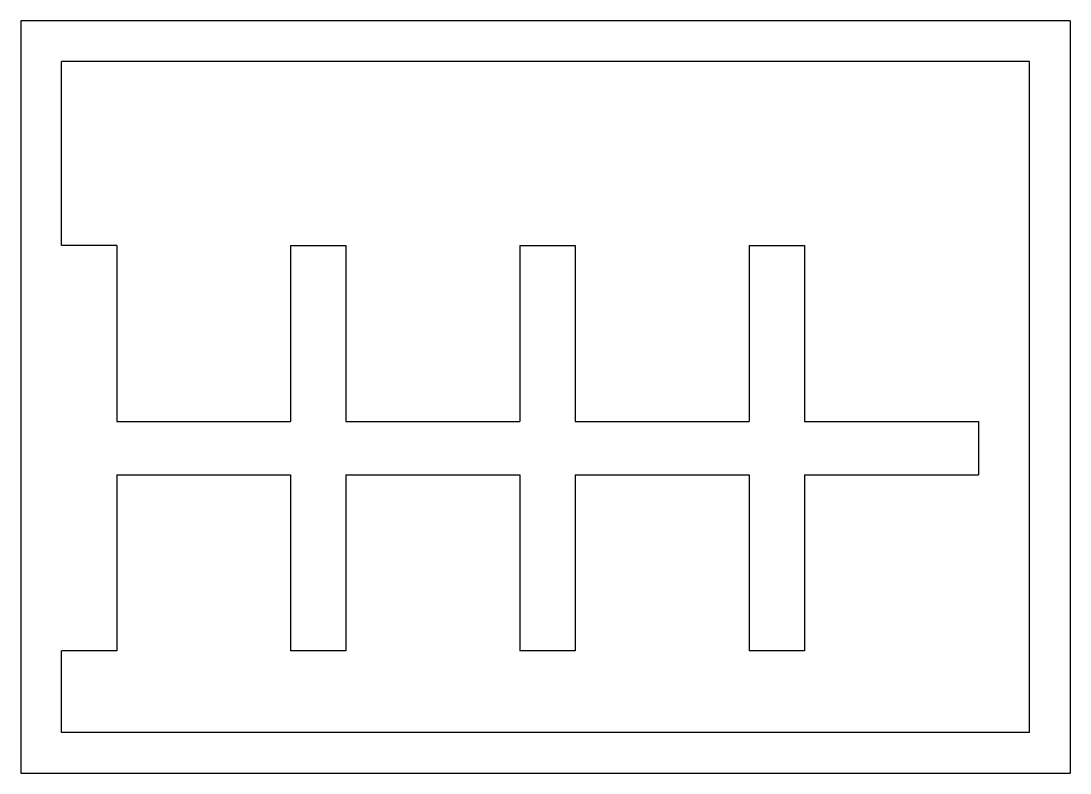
# Model space of a CAD drawing. Extents: x 0.49 to 10.19, y 0.97 to 7.92.
import ezdxf

# ---------------------------------------------------------------- set-up
doc = ezdxf.new("R2010")
doc.units = 0
doc.header["$LTSCALE"] = 0.5
doc.header["$MEASUREMENT"] = 0
doc.layers.add('VISIBLE', color=7, linetype='CONTINUOUS')

msp = doc.modelspace()

# ---------------------------------------------------------------- linework, layer by layer
at = {"layer": 'VISIBLE'}
for p, q in [((10.185, 7.9213), (0.485, 7.9213)), ((0.485, 7.9213), (0.485, 0.9713)), ((10.185, 7.9213), (10.185, 0.9713)), ((9.81, 7.5463), (0.86, 7.5463)), ((0.86, 5.8463), (0.86, 7.5463)), ((9.81, 1.3463), (9.81, 7.5463)), ((1.37, 5.8463), (0.86, 5.8463)), ((1.37, 5.8463), (1.37, 4.2213)), ((2.9775, 5.8463), (2.9775, 4.2213)), ((2.9775, 5.8463), (3.49, 5.8463)), ((3.49, 5.8463), (3.49, 4.2213)), ((5.0975, 5.8463), (5.0975, 4.2213)), ((5.0975, 5.8463), (5.61, 5.8463)), ((5.61, 5.8463), (5.61, 4.2213)), ((7.2175, 5.8463), (7.2175, 4.2213)), ((7.2175, 5.8463), (7.73, 5.8463)), ((7.73, 5.8463), (7.73, 4.2213)), ((1.37, 4.2213), (2.9775, 4.2213)), ((3.49, 4.2213), (5.0975, 4.2213)), ((5.61, 4.2213), (7.2175, 4.2213)), ((7.73, 4.2213), (9.3375, 4.2213)), ((9.3375, 4.2213), (9.3375, 3.7263)), ((1.37, 3.7263), (2.9775, 3.7263)), ((1.37, 3.7263), (1.37, 2.1013)), ((2.9775, 3.7263), (2.9775, 2.1013)), ((3.49, 3.7263), (5.0975, 3.7263)), ((3.49, 3.7263), (3.49, 2.1013)), ((5.0975, 3.7263), (5.0975, 2.1013)), ((5.61, 3.7263), (7.2175, 3.7263)), ((5.61, 3.7263), (5.61, 2.1013)), ((7.2175, 3.7263), (7.2175, 2.1013)), ((7.73, 3.7263), (9.3375, 3.7263)), ((7.73, 3.7263), (7.73, 2.1013)), ((0.86, 1.3463), (0.86, 2.1013)), ((1.37, 2.1013), (0.86, 2.1013)), ((3.49, 2.1013), (2.9775, 2.1013)), ((5.61, 2.1013), (5.0975, 2.1013)), ((7.73, 2.1013), (7.2175, 2.1013)), ((9.81, 1.3463), (0.86, 1.3463)), ((0.485, 0.9713), (10.185, 0.9713))]:
    msp.add_line(p, q, dxfattribs=at)

doc.saveas('drawing.dxf')
